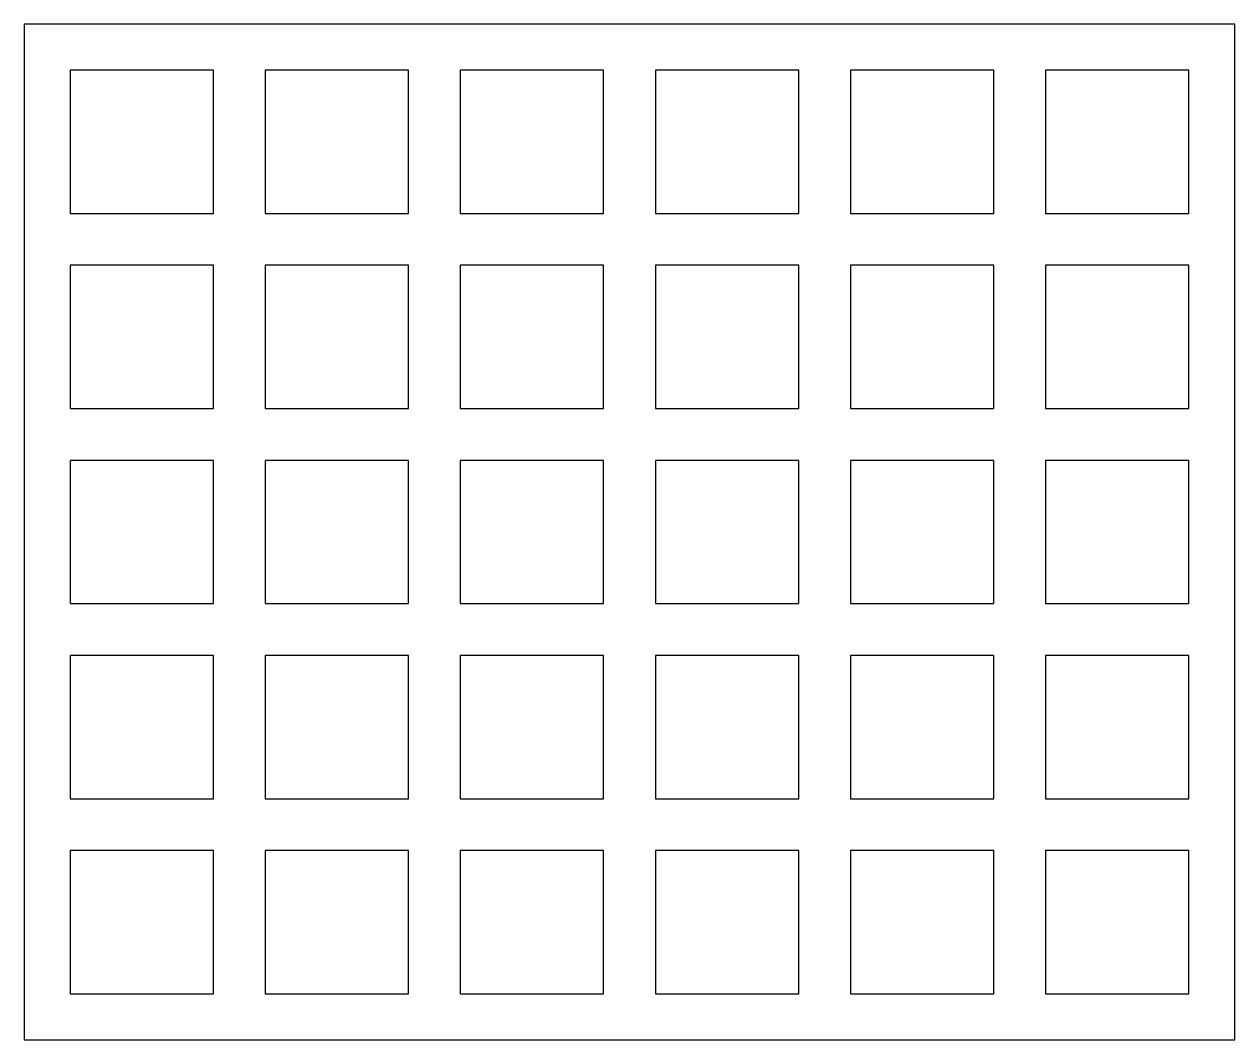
# Model space of a CAD drawing. Header units: millimetres. Extents: x 0 to 118, y 0 to 99.
import ezdxf

# ---------------------------------------------------------------- set-up
doc = ezdxf.new("R2010")
doc.units = ezdxf.units.MM
doc.layers.add('CUT', color=7, linetype='Continuous')

msp = doc.modelspace()

# ---------------------------------------------------------------- linework, layer by layer
at = {"layer": 'CUT'}
for points in [[(0, 0), (118.25, 0), (118.25, 99.2), (0, 99.2)], [(4.5, 80.7), (18.5, 80.7), (18.5, 94.7), (4.5, 94.7)], [(23.55, 80.7), (37.55, 80.7), (37.55, 94.7), (23.55, 94.7)], [(42.6, 80.7), (56.6, 80.7), (56.6, 94.7), (42.6, 94.7)], [(61.65, 80.7), (75.65, 80.7), (75.65, 94.7), (61.65, 94.7)], [(80.7, 80.7), (94.7, 80.7), (94.7, 94.7), (80.7, 94.7)], [(99.75, 80.7), (113.75, 80.7), (113.75, 94.7), (99.75, 94.7)], [(4.5, 61.65), (18.5, 61.65), (18.5, 75.65), (4.5, 75.65)], [(23.55, 61.65), (37.55, 61.65), (37.55, 75.65), (23.55, 75.65)], [(42.6, 61.65), (56.6, 61.65), (56.6, 75.65), (42.6, 75.65)], [(61.65, 61.65), (75.65, 61.65), (75.65, 75.65), (61.65, 75.65)], [(80.7, 61.65), (94.7, 61.65), (94.7, 75.65), (80.7, 75.65)], [(99.75, 61.65), (113.75, 61.65), (113.75, 75.65), (99.75, 75.65)], [(4.5, 42.6), (18.5, 42.6), (18.5, 56.6), (4.5, 56.6)], [(23.55, 42.6), (37.55, 42.6), (37.55, 56.6), (23.55, 56.6)], [(42.6, 42.6), (56.6, 42.6), (56.6, 56.6), (42.6, 56.6)], [(61.65, 42.6), (75.65, 42.6), (75.65, 56.6), (61.65, 56.6)], [(80.7, 42.6), (94.7, 42.6), (94.7, 56.6), (80.7, 56.6)], [(99.75, 42.6), (113.75, 42.6), (113.75, 56.6), (99.75, 56.6)], [(4.5, 23.55), (18.5, 23.55), (18.5, 37.55), (4.5, 37.55)], [(23.55, 23.55), (37.55, 23.55), (37.55, 37.55), (23.55, 37.55)], [(42.6, 23.55), (56.6, 23.55), (56.6, 37.55), (42.6, 37.55)], [(61.65, 23.55), (75.65, 23.55), (75.65, 37.55), (61.65, 37.55)], [(80.7, 23.55), (94.7, 23.55), (94.7, 37.55), (80.7, 37.55)], [(99.75, 23.55), (113.75, 23.55), (113.75, 37.55), (99.75, 37.55)], [(4.5, 4.5), (18.5, 4.5), (18.5, 18.5), (4.5, 18.5)], [(23.55, 4.5), (37.55, 4.5), (37.55, 18.5), (23.55, 18.5)], [(42.6, 4.5), (56.6, 4.5), (56.6, 18.5), (42.6, 18.5)], [(61.65, 4.5), (75.65, 4.5), (75.65, 18.5), (61.65, 18.5)], [(80.7, 4.5), (94.7, 4.5), (94.7, 18.5), (80.7, 18.5)], [(99.75, 4.5), (113.75, 4.5), (113.75, 18.5), (99.75, 18.5)]]:
    msp.add_lwpolyline(points, close=True, dxfattribs=at)

doc.saveas('drawing.dxf')
